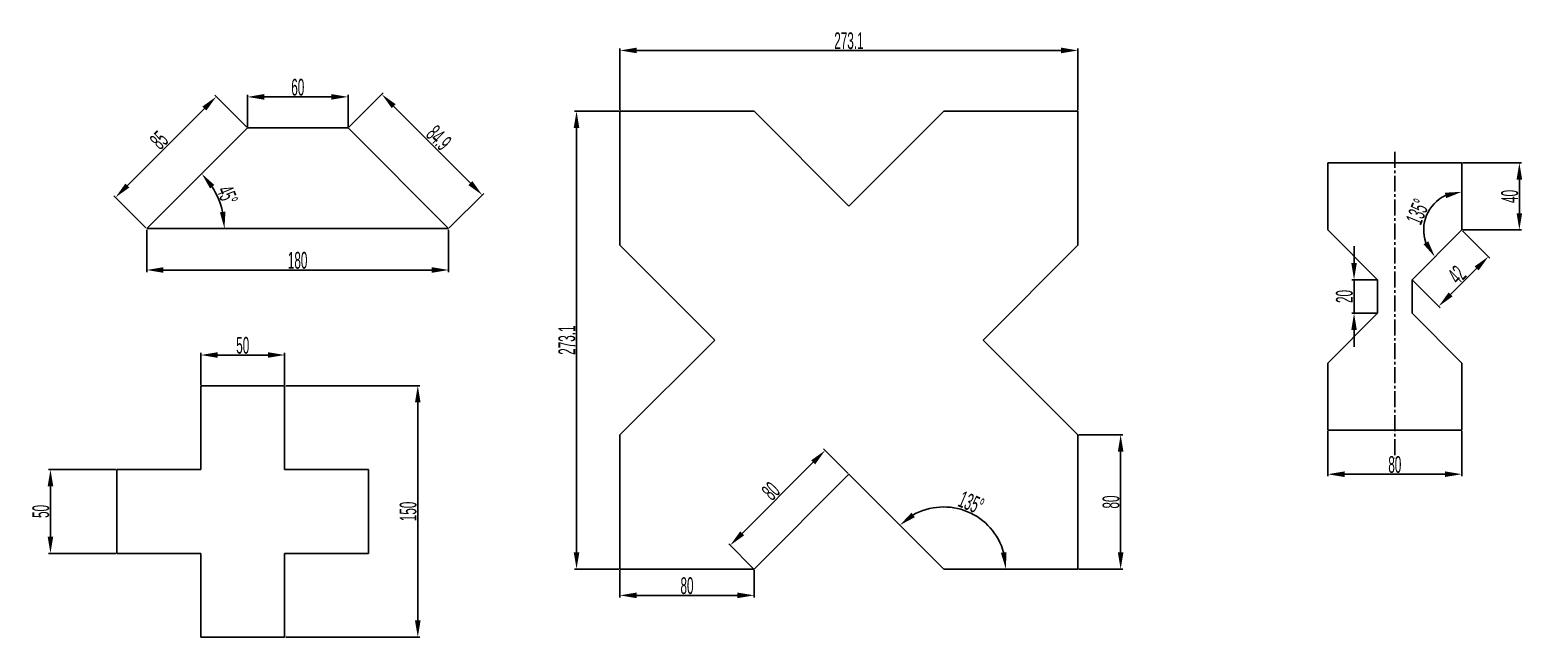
# Model space of a CAD drawing. Header units: millimetres. Extents: x 1568 to 31342, y 459 to 4403.
# Drawn here: x 9006 to 9896, y 459 to 821 of the extents above; entities that cross this region are included whole.
import ezdxf

# ---------------------------------------------------------------- set-up
doc = ezdxf.new("R2010")
doc.units = ezdxf.units.MM
doc.header["$LTSCALE"] = 0.5
doc.linetypes.add('CENTER2', pattern=[28.575, 19.05, -3.175, 3.175, -3.175])
doc.layers.add('centre line', color=3, linetype='CENTER2')
doc.layers.add('dim', color=210, linetype='Continuous')
doc.styles.get("Standard").update_dxf_attribs({"font": 'arial.ttf', "width": 0.5})
doc.dimstyles.new('PO', dxfattribs={"dimtxt": 10, "dimasz": 10, "dimexe": 1.25, "dimexo": 0.625, "dimtad": 1, "dimtoh": 1, "dimdec": 1, "dimdsep": 46, "dimtxsty": 'Standard', "dimcen": 10, "dimclrd": 256, "dimclre": 256, "dimclrt": 256, "dimadec": 0, "dimazin": 0, "dimtfac": 1, "dimtdec": 1, "dimtmove": 0, "dimatfit": 3, "dimfxl": 1, "dimarcsym": 0})

# ---------------------------------------------------------------- blocks, each defined once
blk = doc.blocks.new('*D562')
at = {"layer": 'Defpoints', "color": 0, "transparency": 16777216}
for p in [(9195.45, 780.97), (9135.45, 762.48), (9195.45, 762.48)]:
    blk.add_point(p, dxfattribs=at)
at = {"layer": 'dim', "lineweight": -2, "transparency": 16777216}
for p, q in [((9135.45, 763.1), (9135.45, 782.22)), ((9145.45, 780.97), (9185.45, 780.97)), ((9195.45, 763.1), (9195.45, 782.22))]:
    blk.add_line(p, q, dxfattribs=at)
at = {"layer": 'dim', "transparency": 16777216}
for points in [[(9145.45, 782.64), (9145.45, 779.3), (9135.45, 780.97)], [(9185.45, 782.64), (9185.45, 779.3), (9195.45, 780.97)]]:
    blk.add_solid(points, dxfattribs=at)
at = {"layer": 'dim', "transparency": 16777216, "insert": (9165.45, 786.7), "char_height": 10, "attachment_point": 5}
blk.add_mtext('60', dxfattribs=at)
blk = doc.blocks.new('*D563')
at = {"layer": 'Defpoints', "color": 0, "transparency": 16777216}
for p in [(9195.45, 762.48), (9275.46, 722.42), (9255.35, 702.38)]:
    blk.add_point(p, dxfattribs=at)
at = {"layer": 'dim', "lineweight": -2, "transparency": 16777216}
for p, q in [((9195.89, 762.92), (9216.45, 783.4)), ((9222.62, 775.44), (9268.4, 729.5)), ((9255.79, 702.82), (9276.35, 723.3))]:
    blk.add_line(p, q, dxfattribs=at)
at = {"layer": 'dim', "transparency": 16777216}
for points in [[(9223.8, 776.62), (9221.44, 774.26), (9215.56, 782.52)], [(9269.58, 730.68), (9267.22, 728.32), (9275.46, 722.42)]]:
    blk.add_solid(points, dxfattribs=at)
at = {"layer": 'dim', "transparency": 16777216, "insert": (9249.57, 756.52), "char_height": 10, "attachment_point": 5, "rotation": 314.90061}
blk.add_mtext('84.9', dxfattribs=at)
blk = doc.blocks.new('*D564')
at = {"layer": 'Defpoints', "color": 0, "transparency": 16777216}
for p in [(9135.45, 762.48), (9056.72, 721.01), (9075.35, 702.38)]:
    blk.add_point(p, dxfattribs=at)
at = {"layer": 'dim', "lineweight": -2, "transparency": 16777216}
for p, q in [((9135.01, 762.92), (9115.94, 782)), ((9109.75, 774.04), (9063.79, 728.08)), ((9074.91, 702.82), (9055.83, 721.89))]:
    blk.add_line(p, q, dxfattribs=at)
at = {"layer": 'dim', "transparency": 16777216}
for points in [[(9108.57, 775.22), (9110.93, 772.86), (9116.82, 781.11)], [(9062.61, 729.26), (9064.97, 726.9), (9056.72, 721.01)]]:
    blk.add_solid(points, dxfattribs=at)
at = {"layer": 'dim', "transparency": 16777216, "insert": (9082.72, 755.11), "char_height": 10, "attachment_point": 5, "rotation": 45}
blk.add_mtext('85', dxfattribs=at)
blk = doc.blocks.new('*D560')
at = {"layer": 'Defpoints', "color": 0, "transparency": 16777216}
for p in [(9075.35, 702.38), (9255.35, 702.38), (9255.35, 677.7)]:
    blk.add_point(p, dxfattribs=at)
at = {"layer": 'dim', "lineweight": -2, "transparency": 16777216}
for p, q in [((9075.35, 701.75), (9075.35, 676.45)), ((9255.35, 701.75), (9255.35, 676.45)), ((9085.35, 677.7), (9245.35, 677.7))]:
    blk.add_line(p, q, dxfattribs=at)
at = {"layer": 'dim', "transparency": 16777216}
for points in [[(9085.35, 679.37), (9085.35, 676.03), (9075.35, 677.7)], [(9245.35, 679.37), (9245.35, 676.03), (9255.35, 677.7)]]:
    blk.add_solid(points, dxfattribs=at)
at = {"layer": 'dim', "transparency": 16777216, "insert": (9165.35, 683.43), "char_height": 10, "attachment_point": 5}
blk.add_mtext('180', dxfattribs=at)
blk = doc.blocks.new('*D565')
at = {"layer": 'Defpoints', "color": 0, "transparency": 16777216}
for p in [(9135.45, 762.48), (9120.14, 714.38), (9075.35, 702.38), (9075.35, 702.38), (9255.35, 702.38)]:
    blk.add_point(p, dxfattribs=at)
at = {"layer": 'dim', "lineweight": -2, "transparency": 16777216}
blk.add_arc((9075.35, 702.38), 46.37, 12.37954, 32.62046, dxfattribs=at)
at = {"layer": 'dim', "transparency": 16777216}
for points in [[(9113.11, 726.33), (9115.7, 728.42), (9108.14, 735.17)], [(9122.3, 712.5), (9118.99, 712.14), (9121.72, 702.38)]]:
    blk.add_solid(points, dxfattribs=at)
at = {"layer": 'dim', "transparency": 16777216, "insert": (9123.47, 722.31), "char_height": 10, "attachment_point": 5, "rotation": 292.5}
blk.add_mtext('45°', dxfattribs=at)
blk = doc.blocks.new('*D566')
at = {"layer": 'Defpoints', "color": 0, "transparency": 16777216}
for p in [(9494.14, 555.85), (9576.92, 525.49), (9550.71, 499.28), (9550.71, 499.28), (9630.71, 499.28)]:
    blk.add_point(p, dxfattribs=at)
at = {"layer": 'dim', "lineweight": -2, "transparency": 16777216}
blk.add_arc((9550.71, 499.28), 37.07, 15.50446, 119.49554, dxfattribs=at)
at = {"layer": 'dim', "transparency": 16777216}
for points in [[(9533.47, 530.22), (9531.45, 532.87), (9524.5, 525.49)], [(9588.08, 509.41), (9584.78, 508.96), (9587.78, 499.28)]]:
    blk.add_solid(points, dxfattribs=at)
at = {"layer": 'dim', "transparency": 16777216, "insert": (9567.09, 538.82), "char_height": 10, "attachment_point": 5, "rotation": 337.5}
blk.add_mtext('135°', dxfattribs=at)
blk = doc.blocks.new('*D567')
at = {"layer": 'Defpoints', "color": 0, "transparency": 16777216}
for p in [(9630.71, 808.68), (9357.57, 772.42), (9630.71, 772.42)]:
    blk.add_point(p, dxfattribs=at)
at = {"layer": 'dim', "lineweight": -2, "transparency": 16777216}
for p, q in [((9357.57, 773.04), (9357.57, 809.93)), ((9630.71, 773.04), (9630.71, 809.93)), ((9367.57, 808.68), (9620.71, 808.68))]:
    blk.add_line(p, q, dxfattribs=at)
at = {"layer": 'dim', "transparency": 16777216}
for points in [[(9367.57, 810.34), (9367.57, 807.01), (9357.57, 808.68)], [(9620.71, 810.34), (9620.71, 807.01), (9630.71, 808.68)]]:
    blk.add_solid(points, dxfattribs=at)
at = {"layer": 'dim', "transparency": 16777216, "insert": (9494.14, 814.41), "char_height": 10, "attachment_point": 5}
blk.add_mtext('273.1', dxfattribs=at)
blk = doc.blocks.new('*D568')
at = {"layer": 'Defpoints', "color": 0, "transparency": 16777216}
for p in [(9357.57, 772.42), (9331.7, 499.28), (9357.57, 499.28)]:
    blk.add_point(p, dxfattribs=at)
at = {"layer": 'dim', "lineweight": -2, "transparency": 16777216}
for p, q in [((9356.95, 772.42), (9330.45, 772.42)), ((9331.7, 762.42), (9331.7, 509.28)), ((9356.95, 499.28), (9330.45, 499.28))]:
    blk.add_line(p, q, dxfattribs=at)
at = {"layer": 'dim', "transparency": 16777216}
for points in [[(9330.03, 762.42), (9333.37, 762.42), (9331.7, 772.42)], [(9330.03, 509.28), (9333.37, 509.28), (9331.7, 499.28)]]:
    blk.add_solid(points, dxfattribs=at)
at = {"layer": 'dim', "transparency": 16777216, "insert": (9325.96, 635.85), "char_height": 10, "attachment_point": 5, "rotation": 90}
blk.add_mtext('273.1', dxfattribs=at)
blk = doc.blocks.new('*D569')
at = {"layer": 'Defpoints', "color": 0, "transparency": 16777216}
for p in [(9357.57, 499.28), (9437.57, 499.28), (9437.57, 483.6)]:
    blk.add_point(p, dxfattribs=at)
at = {"layer": 'dim', "lineweight": -2, "transparency": 16777216}
for p, q in [((9357.57, 498.65), (9357.57, 482.35)), ((9437.57, 498.65), (9437.57, 482.35)), ((9367.57, 483.6), (9427.57, 483.6))]:
    blk.add_line(p, q, dxfattribs=at)
at = {"layer": 'dim', "transparency": 16777216}
for points in [[(9367.57, 485.27), (9367.57, 481.93), (9357.57, 483.6)], [(9427.57, 485.27), (9427.57, 481.93), (9437.57, 483.6)]]:
    blk.add_solid(points, dxfattribs=at)
at = {"layer": 'dim', "transparency": 16777216, "insert": (9397.57, 489.33), "char_height": 10, "attachment_point": 5}
blk.add_mtext('80', dxfattribs=at)
blk = doc.blocks.new('*D561')
at = {"layer": 'Defpoints', "color": 0, "transparency": 16777216}
for p in [(9479.93, 570.06), (9494.14, 555.85), (9437.57, 499.28)]:
    blk.add_point(p, dxfattribs=at)
at = {"layer": 'dim', "lineweight": -2, "transparency": 16777216}
for p, q in [((9493.7, 556.29), (9479.05, 570.94)), ((9430.44, 520.56), (9472.86, 562.99)), ((9437.13, 499.72), (9422.48, 514.37))]:
    blk.add_line(p, q, dxfattribs=at)
at = {"layer": 'dim', "transparency": 16777216}
for points in [[(9471.68, 564.17), (9474.04, 561.81), (9479.93, 570.06)], [(9429.26, 521.74), (9431.61, 519.38), (9423.36, 513.49)]]:
    blk.add_solid(points, dxfattribs=at)
at = {"layer": 'dim', "transparency": 16777216, "insert": (9447.6, 545.83), "char_height": 10, "attachment_point": 5, "rotation": 45}
blk.add_mtext('80', dxfattribs=at)
blk = doc.blocks.new('*D570')
at = {"layer": 'Defpoints', "color": 0, "transparency": 16777216}
for p in [(9630.71, 579.28), (9630.71, 499.28), (9656.2, 499.28)]:
    blk.add_point(p, dxfattribs=at)
at = {"layer": 'dim', "lineweight": -2, "transparency": 16777216}
for p, q in [((9631.34, 579.28), (9657.45, 579.28)), ((9656.2, 569.28), (9656.2, 509.28)), ((9631.34, 499.28), (9657.45, 499.28))]:
    blk.add_line(p, q, dxfattribs=at)
at = {"layer": 'dim', "transparency": 16777216}
for points in [[(9654.53, 569.28), (9657.87, 569.28), (9656.2, 579.28)], [(9654.53, 509.28), (9657.87, 509.28), (9656.2, 499.28)]]:
    blk.add_solid(points, dxfattribs=at)
at = {"layer": 'dim', "transparency": 16777216, "insert": (9650.47, 539.28), "char_height": 10, "attachment_point": 5, "rotation": 90}
blk.add_mtext('80', dxfattribs=at)
blk = doc.blocks.new('*D571')
at = {"layer": 'Defpoints', "color": 0, "transparency": 16777216}
for p in [(9779.72, 582.2), (9859.72, 582.2), (9859.72, 555.88)]:
    blk.add_point(p, dxfattribs=at)
at = {"layer": 'dim', "lineweight": -2, "transparency": 16777216}
for p, q in [((9779.72, 581.57), (9779.72, 554.63)), ((9859.72, 581.57), (9859.72, 554.63)), ((9789.72, 555.88), (9849.72, 555.88))]:
    blk.add_line(p, q, dxfattribs=at)
at = {"layer": 'dim', "transparency": 16777216}
for points in [[(9789.72, 557.55), (9789.72, 554.21), (9779.72, 555.88)], [(9849.72, 557.55), (9849.72, 554.21), (9859.72, 555.88)]]:
    blk.add_solid(points, dxfattribs=at)
at = {"layer": 'dim', "transparency": 16777216, "insert": (9819.72, 561.61), "char_height": 10, "attachment_point": 5}
blk.add_mtext('80', dxfattribs=at)
blk = doc.blocks.new('*D572')
at = {"layer": 'Defpoints', "color": 0, "transparency": 16777216}
for p in [(9157.61, 626.98), (9107.61, 608.67), (9157.61, 608.67)]:
    blk.add_point(p, dxfattribs=at)
at = {"layer": 'dim', "lineweight": -2, "transparency": 16777216}
for p, q in [((9107.61, 609.29), (9107.61, 628.23)), ((9117.61, 626.98), (9147.61, 626.98)), ((9157.61, 609.29), (9157.61, 628.23))]:
    blk.add_line(p, q, dxfattribs=at)
at = {"layer": 'dim', "transparency": 16777216}
for points in [[(9117.61, 628.65), (9117.61, 625.32), (9107.61, 626.98)], [(9147.61, 628.65), (9147.61, 625.32), (9157.61, 626.98)]]:
    blk.add_solid(points, dxfattribs=at)
at = {"layer": 'dim', "transparency": 16777216, "insert": (9132.61, 632.71), "char_height": 10, "attachment_point": 5}
blk.add_mtext('50', dxfattribs=at)
blk = doc.blocks.new('*D573')
at = {"layer": 'Defpoints', "color": 0, "transparency": 16777216}
for p in [(9057.61, 558.67), (9017.94, 508.67), (9057.61, 508.67)]:
    blk.add_point(p, dxfattribs=at)
at = {"layer": 'dim', "lineweight": -2, "transparency": 16777216}
for p, q in [((9056.99, 558.67), (9016.69, 558.67)), ((9017.94, 548.67), (9017.94, 518.67)), ((9056.99, 508.67), (9016.69, 508.67))]:
    blk.add_line(p, q, dxfattribs=at)
at = {"layer": 'dim', "transparency": 16777216}
for points in [[(9016.27, 548.67), (9019.6, 548.67), (9017.94, 558.67)], [(9016.27, 518.67), (9019.6, 518.67), (9017.94, 508.67)]]:
    blk.add_solid(points, dxfattribs=at)
at = {"layer": 'dim', "transparency": 16777216, "insert": (9012.21, 533.67), "char_height": 10, "attachment_point": 5, "rotation": 90}
blk.add_mtext('50', dxfattribs=at)
blk = doc.blocks.new('*D574')
at = {"layer": 'Defpoints', "color": 0, "transparency": 16777216}
for p in [(9157.61, 608.67), (9157.61, 458.67), (9237.01, 458.67)]:
    blk.add_point(p, dxfattribs=at)
at = {"layer": 'dim', "lineweight": -2, "transparency": 16777216}
for p, q in [((9158.24, 608.67), (9238.26, 608.67)), ((9237.01, 598.67), (9237.01, 468.67)), ((9158.24, 458.67), (9238.26, 458.67))]:
    blk.add_line(p, q, dxfattribs=at)
at = {"layer": 'dim', "transparency": 16777216}
for points in [[(9235.34, 598.67), (9238.68, 598.67), (9237.01, 608.67)], [(9235.34, 468.67), (9238.68, 468.67), (9237.01, 458.67)]]:
    blk.add_solid(points, dxfattribs=at)
at = {"layer": 'dim', "transparency": 16777216, "insert": (9231.28, 533.67), "char_height": 10, "attachment_point": 5, "rotation": 90}
blk.add_mtext('150', dxfattribs=at)
blk = doc.blocks.new('*D575')
at = {"layer": 'Defpoints', "color": 0, "transparency": 16777216}
for p in [(9859.72, 741.6), (9859.72, 701.6), (9894, 701.6)]:
    blk.add_point(p, dxfattribs=at)
at = {"layer": 'dim', "lineweight": -2, "transparency": 16777216}
for p, q in [((9860.35, 741.6), (9895.25, 741.6)), ((9894, 731.6), (9894, 711.6)), ((9860.35, 701.6), (9895.25, 701.6))]:
    blk.add_line(p, q, dxfattribs=at)
at = {"layer": 'dim', "transparency": 16777216}
for points in [[(9892.33, 731.6), (9895.67, 731.6), (9894, 741.6)], [(9892.33, 711.6), (9895.67, 711.6), (9894, 701.6)]]:
    blk.add_solid(points, dxfattribs=at)
at = {"layer": 'dim', "transparency": 16777216, "insert": (9888.27, 721.6), "char_height": 10, "attachment_point": 5, "rotation": 90}
blk.add_mtext('40', dxfattribs=at)
blk = doc.blocks.new('*D576')
at = {"layer": 'Defpoints', "color": 0, "transparency": 16777216}
for p in [(9809.42, 671.9), (9795.41, 651.9), (9809.42, 651.9)]:
    blk.add_point(p, dxfattribs=at)
at = {"layer": 'dim', "lineweight": -2, "transparency": 16777216}
for p, q in [((9795.41, 681.9), (9795.41, 691.9)), ((9808.79, 671.9), (9794.16, 671.9)), ((9795.41, 671.9), (9795.41, 651.9)), ((9808.79, 651.9), (9794.16, 651.9)), ((9795.41, 641.9), (9795.41, 631.9))]:
    blk.add_line(p, q, dxfattribs=at)
at = {"layer": 'dim', "transparency": 16777216}
for points in [[(9793.75, 681.9), (9797.08, 681.9), (9795.41, 671.9)], [(9793.75, 641.9), (9797.08, 641.9), (9795.41, 651.9)]]:
    blk.add_solid(points, dxfattribs=at)
at = {"layer": 'dim', "transparency": 16777216, "insert": (9789.68, 661.9), "char_height": 10, "attachment_point": 5, "rotation": 90}
blk.add_mtext('20', dxfattribs=at)
blk = doc.blocks.new('*D577')
at = {"layer": 'Defpoints', "color": 0, "transparency": 16777216}
for p in [(9859.72, 701.6), (9875.58, 685.73), (9830.02, 671.9)]:
    blk.add_point(p, dxfattribs=at)
at = {"layer": 'dim', "lineweight": -2, "transparency": 16777216}
for p, q in [((9860.16, 701.15), (9876.47, 684.85)), ((9852.95, 663.11), (9868.51, 678.66)), ((9830.46, 671.45), (9846.77, 655.15))]:
    blk.add_line(p, q, dxfattribs=at)
at = {"layer": 'dim', "transparency": 16777216}
for points in [[(9867.33, 679.84), (9869.69, 677.48), (9875.58, 685.73)], [(9851.78, 664.28), (9854.13, 661.93), (9845.88, 656.03)]]:
    blk.add_solid(points, dxfattribs=at)
at = {"layer": 'dim', "transparency": 16777216, "insert": (9856.74, 674.88), "char_height": 10, "attachment_point": 5, "rotation": 45}
blk.add_mtext('42', dxfattribs=at)
blk = doc.blocks.new('*D578')
at = {"layer": 'Defpoints', "color": 0, "transparency": 16777216}
for p in [(9859.72, 741.6), (9843.62, 717.7), (9859.72, 701.6), (9859.72, 701.6), (9830.02, 671.9)]:
    blk.add_point(p, dxfattribs=at)
at = {"layer": 'dim', "lineweight": -2, "transparency": 16777216}
blk.add_arc((9859.72, 701.6), 22.78, 115.36284, 199.63716, dxfattribs=at)
at = {"layer": 'dim', "transparency": 16777216}
for points in [[(9849.6, 723.8), (9850.33, 720.55), (9859.72, 724.37)], [(9839.68, 694.83), (9836.86, 693.05), (9843.62, 685.49)]]:
    blk.add_solid(points, dxfattribs=at)
at = {"layer": 'dim', "transparency": 16777216, "insert": (9833.38, 712.51), "char_height": 10, "attachment_point": 5, "rotation": 67.5}
blk.add_mtext('135°', dxfattribs=at)

msp = doc.modelspace()

# ---------------------------------------------------------------- linework, layer by layer
for p, q in [((9357.575, 772.417), (9437.575, 772.417)), ((9357.575, 772.417), (9357.575, 692.417)), ((9437.575, 772.417), (9494.143, 715.848)), ((9494.143, 715.848), (9550.712, 772.417)), ((9550.712, 772.417), (9494.143, 715.848)), ((9550.712, 772.417), (9630.712, 772.417)), ((9630.712, 772.417), (9550.712, 772.417)), ((9630.712, 772.417), (9630.712, 692.417)), ((9630.712, 772.417), (9630.712, 692.417)), ((9075.348, 702.376), (9135.452, 762.48)), ((9135.452, 762.48), (9195.452, 762.48)), ((9195.452, 762.48), (9255.348, 702.376)), ((9779.72, 741.595), (9859.72, 741.595)), ((9779.72, 741.595), (9779.72, 701.595)), ((9859.72, 741.595), (9779.72, 741.595)), ((9859.72, 741.595), (9859.72, 701.595)), ((9859.72, 741.595), (9859.72, 701.595)), ((9075.348, 702.376), (9255.348, 702.376)), ((9779.72, 701.595), (9809.419, 671.897)), ((9859.72, 701.595), (9830.022, 671.897)), ((9357.575, 692.417), (9414.143, 635.848)), ((9630.712, 692.417), (9574.143, 635.848)), ((9809.419, 671.897), (9809.419, 651.897)), ((9830.022, 671.897), (9830.022, 651.897)), ((9779.72, 622.198), (9809.419, 651.897)), ((9859.72, 622.198), (9830.022, 651.897)), ((9414.143, 635.848), (9357.575, 579.28)), ((9357.575, 579.28), (9414.143, 635.848)), ((9574.143, 635.848), (9630.712, 579.28)), ((9630.712, 579.28), (9574.143, 635.848)), ((9779.72, 582.198), (9779.72, 622.198)), ((9859.72, 582.198), (9859.72, 622.198)), ((9859.72, 582.198), (9859.72, 622.198)), ((9107.614, 608.668), (9157.614, 608.668)), ((9107.614, 558.668), (9107.614, 608.668)), ((9157.614, 608.668), (9157.614, 558.668)), ((9357.575, 579.28), (9357.575, 499.28)), ((9357.575, 499.28), (9357.575, 579.28)), ((9630.712, 499.28), (9630.712, 579.28)), ((9630.712, 579.28), (9630.712, 499.28)), ((9630.712, 499.28), (9630.712, 579.28)), ((9779.72, 582.198), (9859.72, 582.198)), ((9859.72, 582.198), (9779.72, 582.198)), ((9057.614, 508.668), (9057.614, 558.668)), ((9057.614, 558.668), (9107.614, 558.668)), ((9157.614, 558.668), (9207.614, 558.668)), ((9207.614, 558.668), (9207.614, 508.668)), ((9437.575, 499.28), (9494.143, 555.848)), ((9494.143, 555.848), (9550.712, 499.28)), ((9550.712, 499.28), (9494.143, 555.848)), ((9107.614, 508.668), (9057.614, 508.668)), ((9107.614, 458.668), (9107.614, 508.668)), ((9207.614, 508.668), (9157.614, 508.668)), ((9157.614, 508.668), (9157.614, 458.668)), ((9357.575, 499.28), (9437.575, 499.28)), ((9357.575, 499.28), (9437.575, 499.28)), ((9550.712, 499.28), (9630.712, 499.28)), ((9630.712, 499.28), (9550.712, 499.28)), ((9630.712, 499.28), (9550.712, 499.28)), ((9157.614, 458.668), (9107.614, 458.668))]:
    msp.add_line(p, q)
at = {"layer": 'centre line'}
msp.add_line((9819.72, 748.26), (9819.72, 565.361), dxfattribs=at)

# ---------------------------------------------------------------- dimensions: what is measured, and where the dimension line sits
at = {"layer": 'dim'}
for base, p1, p2, picture, middle in [((9630.712, 808.675), (9357.575, 772.417), (9630.712, 772.417), '*D567', (9494.143, 814.409)), ((9195.452, 780.969), (9135.452, 762.48), (9195.452, 762.48), '*D562', (9165.452, 786.7)), ((9255.348, 677.7), (9075.348, 702.376), (9255.348, 702.376), '*D560', (9165.348, 683.431)), ((9157.614, 626.982), (9107.614, 608.668), (9157.614, 608.668), '*D572', (9132.614, 632.713)), ((9437.575, 483.599), (9357.575, 499.28), (9437.575, 499.28), '*D569', (9397.575, 489.33))]:
    dim = msp.add_linear_dim(base=base, p1=p1, p2=p2, dimstyle='PO', dxfattribs=at)
    dim.commit()
    dim.dimension.update_dxf_attribs({"geometry": picture, "text_midpoint": middle})
for p1, p2, distance, picture, middle in [((9195.452, 762.48), (9255.348, 702.376), 28.393, '*D563', (9249.571, 756.515)), ((9135.452, 762.48), (9075.348, 702.376), -26.349, '*D564', (9082.716, 755.112)), ((9830.022, 671.897), (9859.72, 701.595), -22.432, '*D577', (9856.741, 674.876)), ((9437.575, 499.28), (9494.143, 555.848), 20.097, '*D561', (9447.596, 545.827))]:
    dim = msp.add_aligned_dim(p1=p1, p2=p2, distance=distance, dimstyle='PO', dxfattribs=at)
    dim.commit()
    dim.dimension.update_dxf_attribs({"geometry": picture, "text_midpoint": middle})
for base, p1, p2, picture, middle in [((9331.699, 499.28), (9357.575, 772.417), (9357.575, 499.28), '*D568', (9325.965, 635.848)), ((9893.999, 701.595), (9859.72, 741.595), (9859.72, 701.595), '*D575', (9888.268, 721.595)), ((9795.414, 651.897), (9809.419, 671.897), (9809.419, 651.897), '*D576', (9789.683, 661.897)), ((9237.012, 458.668), (9157.614, 608.668), (9157.614, 458.668), '*D574', (9231.281, 533.668)), ((9656.202, 499.28), (9630.712, 579.28), (9630.712, 499.28), '*D570', (9650.471, 539.28)), ((9017.937, 508.668), (9057.614, 558.668), (9057.614, 508.668), '*D573', (9012.207, 533.668))]:
    dim = msp.add_linear_dim(base=base, p1=p1, p2=p2, angle=90, dimstyle='PO', dxfattribs=at)
    dim.commit()
    dim.dimension.update_dxf_attribs({"geometry": picture, "text_midpoint": middle})
for base, line1, line2, picture, middle in [((9120.141, 714.378), ((9075.348, 702.376), (9255.348, 702.376)), ((9075.348, 702.376), (9135.452, 762.48)), '*D565', (9123.466, 722.307)), ((9843.615, 717.7), ((9859.72, 701.595), (9830.022, 671.897)), ((9859.72, 741.595), (9859.72, 701.595)), '*D578', (9833.38, 712.505)), ((9576.923, 525.49), ((9630.712, 499.28), (9550.712, 499.28)), ((9550.712, 499.28), (9494.143, 555.848)), '*D566', (9567.091, 538.823))]:
    dim = msp.add_angular_dim_2l(base=base, line1=line1, line2=line2, dimstyle='PO', dxfattribs=at)
    dim.commit()
    dim.dimension.update_dxf_attribs({"geometry": picture, "text_midpoint": middle})
dim = msp.add_linear_dim(base=(9859.72, 555.88), p1=(9779.72, 582.198), p2=(9859.72, 582.198), dimstyle='PO', dxfattribs=at)
dim.commit()
dim.dimension.update_dxf_attribs({"geometry": '*D571', "text_midpoint": (9819.72, 555.88), "dimtype": 160})

doc.saveas('drawing.dxf')
